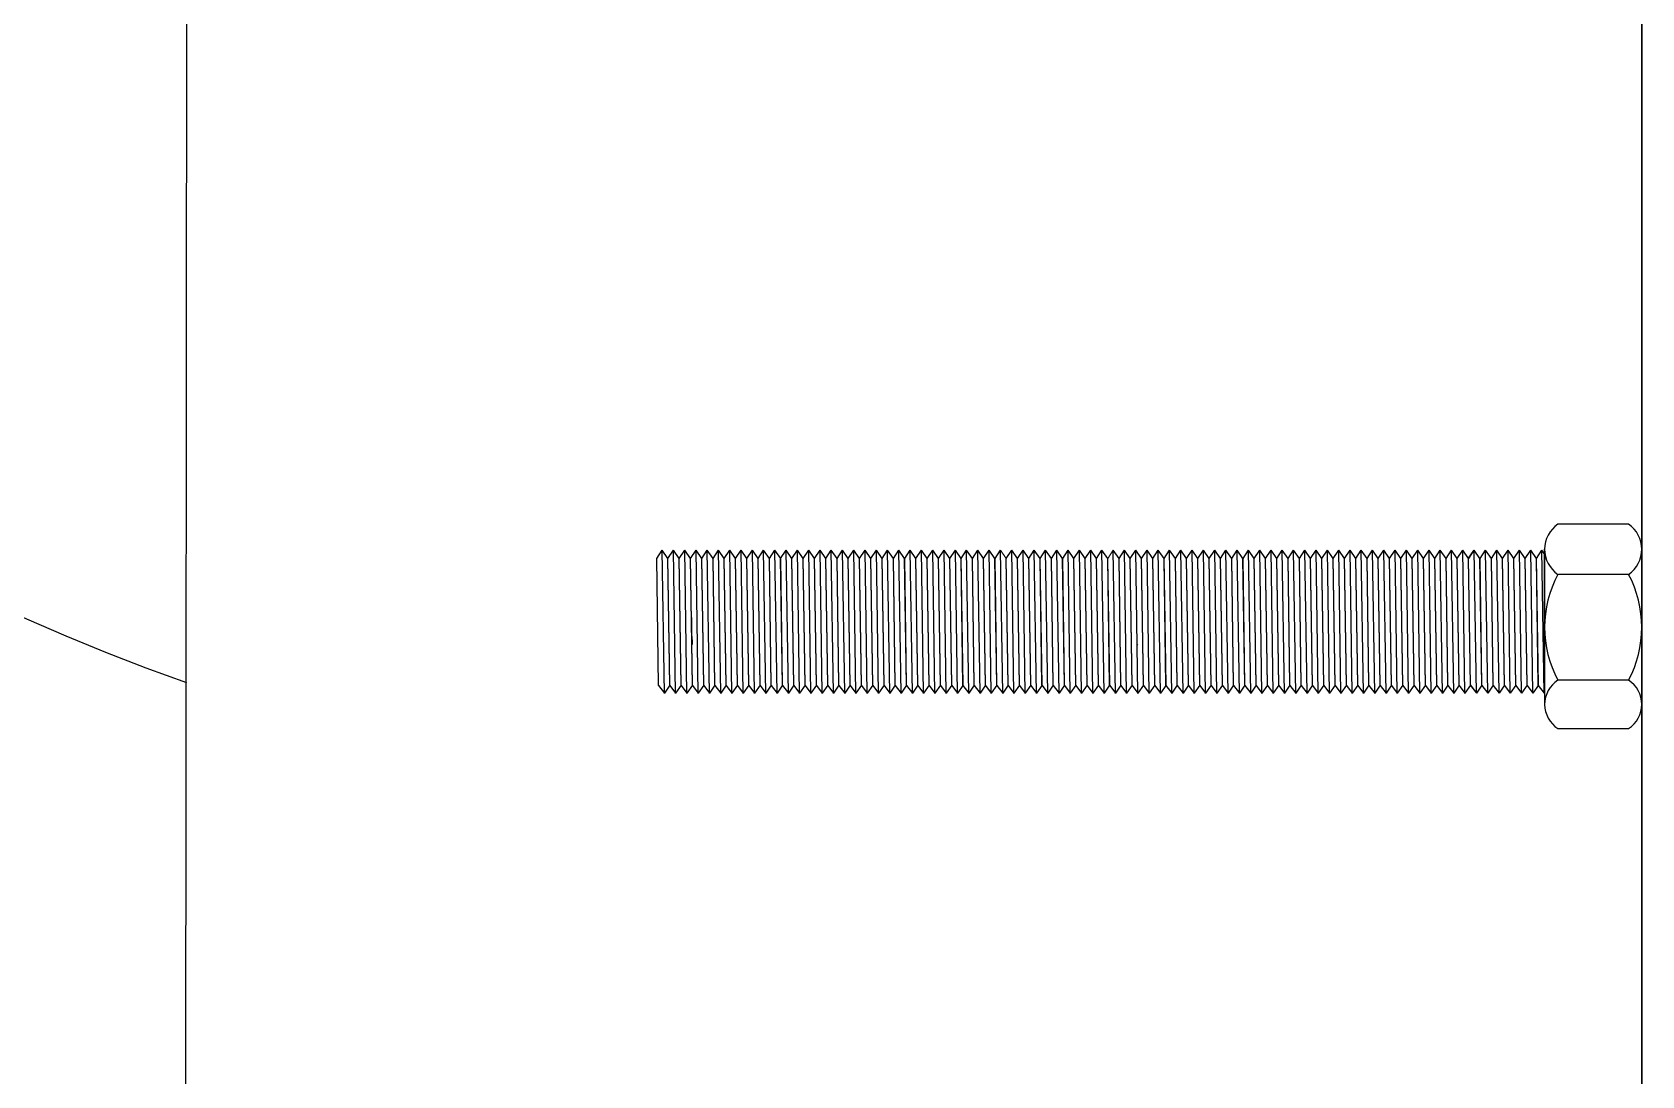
# Model space of a CAD drawing. Header units: millimetres. Extents: x -17263 to -7565, y 1486 to 4446.
# Drawn here: x -14684.7 to -14628.9, y 4190.3 to 4226.4 of the extents above; entities that cross this region are included whole.
import ezdxf

# ---------------------------------------------------------------- set-up
doc = ezdxf.new("R2010")
doc.units = ezdxf.units.MM
doc.layers.add('Canalización nueva', color=6, linetype='Continuous')

msp = doc.modelspace()

# ---------------------------------------------------------------- linework, layer by layer
for p, q in [((-14679.745, 3723.123), (-14679.273, 4257.939)), ((-14628.945, 3957.216), (-14628.945, 4257.922)), ((-14629.404, 4209.352), (-14631.85, 4209.352)), ((-14663.041, 4208.163), (-14662.85, 4208.451)), ((-14662.651, 4208.163), (-14662.85, 4208.451)), ((-14662.775, 4203.497), (-14662.85, 4208.451)), ((-14662.651, 4208.163), (-14662.46, 4208.451)), ((-14662.261, 4208.163), (-14662.46, 4208.451)), ((-14662.385, 4203.497), (-14662.46, 4208.451)), ((-14662.261, 4208.163), (-14662.07, 4208.451)), ((-14661.87, 4208.163), (-14662.07, 4208.451)), ((-14661.995, 4203.497), (-14662.07, 4208.451)), ((-14661.871, 4208.163), (-14661.68, 4208.451)), ((-14661.481, 4208.163), (-14661.68, 4208.451)), ((-14661.605, 4203.497), (-14661.68, 4208.451)), ((-14661.48, 4208.163), (-14661.29, 4208.451)), ((-14661.09, 4208.163), (-14661.29, 4208.451)), ((-14661.215, 4203.497), (-14661.29, 4208.451)), ((-14661.091, 4208.163), (-14660.9, 4208.451)), ((-14660.701, 4208.163), (-14660.9, 4208.451)), ((-14660.825, 4203.497), (-14660.9, 4208.451)), ((-14660.701, 4208.163), (-14660.51, 4208.451)), ((-14660.311, 4208.163), (-14660.51, 4208.451)), ((-14660.435, 4203.497), (-14660.51, 4208.451)), ((-14660.311, 4208.163), (-14660.12, 4208.451)), ((-14659.921, 4208.163), (-14660.12, 4208.451)), ((-14660.045, 4203.497), (-14660.12, 4208.451)), ((-14659.92, 4208.163), (-14659.73, 4208.451)), ((-14659.53, 4208.163), (-14659.73, 4208.451)), ((-14659.655, 4203.497), (-14659.73, 4208.451)), ((-14659.531, 4208.163), (-14659.34, 4208.451)), ((-14659.141, 4208.163), (-14659.34, 4208.451)), ((-14659.265, 4203.497), (-14659.34, 4208.451)), ((-14659.14, 4208.163), (-14658.949, 4208.451)), ((-14658.75, 4208.163), (-14658.949, 4208.451)), ((-14658.875, 4203.497), (-14658.949, 4208.451)), ((-14658.751, 4208.163), (-14658.56, 4208.451)), ((-14658.361, 4208.163), (-14658.56, 4208.451)), ((-14658.485, 4203.497), (-14658.56, 4208.451)), ((-14658.36, 4208.163), (-14658.169, 4208.451)), ((-14657.969, 4208.163), (-14658.169, 4208.451)), ((-14658.094, 4203.497), (-14658.169, 4208.451)), ((-14657.97, 4208.163), (-14657.779, 4208.451)), ((-14657.58, 4208.163), (-14657.779, 4208.451)), ((-14657.704, 4203.497), (-14657.779, 4208.451)), ((-14657.579, 4208.163), (-14657.389, 4208.451)), ((-14657.189, 4208.163), (-14657.389, 4208.451)), ((-14657.314, 4203.497), (-14657.389, 4208.451)), ((-14657.19, 4208.163), (-14656.999, 4208.451)), ((-14656.8, 4208.163), (-14656.999, 4208.451)), ((-14656.924, 4203.497), (-14656.999, 4208.451)), ((-14656.799, 4208.163), (-14656.608, 4208.451)), ((-14656.409, 4208.163), (-14656.608, 4208.451)), ((-14656.533, 4203.497), (-14656.608, 4208.451)), ((-14656.41, 4208.163), (-14656.219, 4208.451)), ((-14656.02, 4208.163), (-14656.219, 4208.451)), ((-14656.144, 4203.497), (-14656.219, 4208.451)), ((-14656.019, 4208.163), (-14655.828, 4208.451)), ((-14655.629, 4208.163), (-14655.828, 4208.451)), ((-14655.753, 4203.497), (-14655.828, 4208.451)), ((-14655.629, 4208.163), (-14655.438, 4208.451)), ((-14655.239, 4208.163), (-14655.438, 4208.451)), ((-14655.364, 4203.497), (-14655.438, 4208.451)), ((-14655.239, 4208.163), (-14655.048, 4208.451)), ((-14654.848, 4208.163), (-14655.048, 4208.451)), ((-14654.973, 4203.497), (-14655.048, 4208.451)), ((-14654.849, 4208.163), (-14654.658, 4208.451)), ((-14654.459, 4208.163), (-14654.658, 4208.451)), ((-14654.583, 4203.497), (-14654.658, 4208.451)), ((-14654.458, 4208.163), (-14654.268, 4208.451)), ((-14654.068, 4208.163), (-14654.268, 4208.451)), ((-14654.193, 4203.497), (-14654.268, 4208.451)), ((-14654.069, 4208.163), (-14653.878, 4208.451)), ((-14653.679, 4208.163), (-14653.878, 4208.451)), ((-14653.804, 4203.497), (-14653.878, 4208.451)), ((-14653.676, 4208.163), (-14653.485, 4208.451)), ((-14653.286, 4208.163), (-14653.485, 4208.451)), ((-14653.41, 4203.497), (-14653.485, 4208.451)), ((-14653.286, 4208.163), (-14653.095, 4208.451)), ((-14652.896, 4208.163), (-14653.095, 4208.451)), ((-14653.021, 4203.497), (-14653.095, 4208.451)), ((-14652.896, 4208.163), (-14652.705, 4208.451)), ((-14652.505, 4208.163), (-14652.705, 4208.451)), ((-14652.63, 4203.497), (-14652.705, 4208.451)), ((-14652.506, 4208.163), (-14652.315, 4208.451)), ((-14652.116, 4208.163), (-14652.315, 4208.451)), ((-14652.24, 4203.497), (-14652.315, 4208.451)), ((-14652.115, 4208.163), (-14651.925, 4208.451)), ((-14651.725, 4208.163), (-14651.925, 4208.451)), ((-14651.85, 4203.497), (-14651.925, 4208.451)), ((-14651.726, 4208.163), (-14651.535, 4208.451)), ((-14651.336, 4208.163), (-14651.535, 4208.451)), ((-14651.461, 4203.497), (-14651.535, 4208.451)), ((-14651.332, 4208.163), (-14651.141, 4208.451)), ((-14651.066, 4203.497), (-14651.141, 4208.451)), ((-14650.942, 4208.163), (-14650.752, 4208.451)), ((-14650.552, 4208.163), (-14650.752, 4208.451)), ((-14650.677, 4203.497), (-14650.752, 4208.451)), ((-14650.552, 4208.163), (-14650.361, 4208.451)), ((-14650.162, 4208.163), (-14650.361, 4208.451)), ((-14650.286, 4203.497), (-14650.361, 4208.451)), ((-14650.162, 4208.163), (-14649.971, 4208.451)), ((-14649.772, 4208.163), (-14649.971, 4208.451)), ((-14649.897, 4203.497), (-14649.971, 4208.451)), ((-14649.771, 4208.163), (-14649.581, 4208.451)), ((-14649.381, 4208.163), (-14649.581, 4208.451)), ((-14649.506, 4203.497), (-14649.581, 4208.451)), ((-14649.382, 4208.163), (-14649.192, 4208.451)), ((-14648.992, 4208.163), (-14649.192, 4208.451)), ((-14649.117, 4203.497), (-14649.192, 4208.451)), ((-14648.99, 4208.163), (-14648.8, 4208.451)), ((-14648.6, 4208.163), (-14648.8, 4208.451)), ((-14648.725, 4203.497), (-14648.8, 4208.451)), ((-14648.6, 4208.163), (-14648.41, 4208.451)), ((-14648.21, 4208.163), (-14648.41, 4208.451)), ((-14648.335, 4203.497), (-14648.41, 4208.451)), ((-14648.21, 4208.163), (-14648.019, 4208.451)), ((-14647.82, 4208.163), (-14648.019, 4208.451)), ((-14647.944, 4203.497), (-14648.019, 4208.451)), ((-14647.82, 4208.163), (-14647.63, 4208.451)), ((-14647.43, 4208.163), (-14647.63, 4208.451)), ((-14647.555, 4203.497), (-14647.63, 4208.451)), ((-14647.039, 4208.163), (-14647.239, 4208.451)), ((-14647.164, 4203.497), (-14647.239, 4208.451)), ((-14647.04, 4208.163), (-14646.85, 4208.451)), ((-14646.65, 4208.163), (-14646.85, 4208.451)), ((-14646.775, 4203.497), (-14646.85, 4208.451)), ((-14646.65, 4208.163), (-14646.459, 4208.451)), ((-14646.26, 4208.163), (-14646.459, 4208.451)), ((-14646.385, 4203.497), (-14646.459, 4208.451)), ((-14646.26, 4208.163), (-14646.07, 4208.451)), ((-14645.87, 4208.163), (-14646.07, 4208.451)), ((-14645.995, 4203.497), (-14646.07, 4208.451)), ((-14645.87, 4208.163), (-14645.679, 4208.451)), ((-14645.48, 4208.163), (-14645.679, 4208.451)), ((-14645.604, 4203.497), (-14645.679, 4208.451)), ((-14645.48, 4208.163), (-14645.29, 4208.451)), ((-14645.09, 4208.163), (-14645.29, 4208.451)), ((-14645.215, 4203.497), (-14645.29, 4208.451)), ((-14645.089, 4208.163), (-14644.899, 4208.451)), ((-14644.699, 4208.163), (-14644.899, 4208.451)), ((-14644.824, 4203.497), (-14644.899, 4208.451)), ((-14644.7, 4208.163), (-14644.51, 4208.451)), ((-14644.31, 4208.163), (-14644.51, 4208.451)), ((-14644.435, 4203.497), (-14644.51, 4208.451)), ((-14644.309, 4208.163), (-14644.118, 4208.451)), ((-14643.919, 4208.163), (-14644.118, 4208.451)), ((-14644.043, 4203.497), (-14644.118, 4208.451)), ((-14643.919, 4208.163), (-14643.729, 4208.451)), ((-14643.529, 4208.163), (-14643.729, 4208.451)), ((-14643.654, 4203.497), (-14643.729, 4208.451)), ((-14643.529, 4208.163), (-14643.338, 4208.451)), ((-14643.139, 4208.163), (-14643.338, 4208.451)), ((-14643.263, 4203.497), (-14643.338, 4208.451)), ((-14643.139, 4208.163), (-14642.948, 4208.451)), ((-14642.749, 4208.163), (-14642.948, 4208.451)), ((-14642.874, 4203.497), (-14642.948, 4208.451)), ((-14642.748, 4208.163), (-14642.558, 4208.451)), ((-14642.358, 4208.163), (-14642.558, 4208.451)), ((-14642.483, 4203.497), (-14642.558, 4208.451)), ((-14642.359, 4208.163), (-14642.169, 4208.451)), ((-14641.969, 4208.163), (-14642.169, 4208.451)), ((-14642.094, 4203.497), (-14642.169, 4208.451)), ((-14641.968, 4208.163), (-14641.778, 4208.451)), ((-14641.578, 4208.163), (-14641.778, 4208.451)), ((-14641.703, 4203.497), (-14641.778, 4208.451)), ((-14641.578, 4208.163), (-14641.388, 4208.451)), ((-14641.188, 4208.163), (-14641.388, 4208.451)), ((-14641.313, 4203.497), (-14641.388, 4208.451)), ((-14641.188, 4208.163), (-14640.997, 4208.451)), ((-14640.798, 4208.163), (-14640.997, 4208.451)), ((-14640.922, 4203.497), (-14640.997, 4208.451)), ((-14640.798, 4208.163), (-14640.608, 4208.451)), ((-14640.408, 4208.163), (-14640.608, 4208.451)), ((-14640.533, 4203.497), (-14640.608, 4208.451)), ((-14640.408, 4208.163), (-14640.217, 4208.451)), ((-14640.017, 4208.163), (-14640.217, 4208.451)), ((-14640.142, 4203.497), (-14640.217, 4208.451)), ((-14640.018, 4208.163), (-14639.828, 4208.451)), ((-14639.628, 4208.163), (-14639.828, 4208.451)), ((-14639.753, 4203.497), (-14639.828, 4208.451)), ((-14639.625, 4208.163), (-14639.435, 4208.451)), ((-14639.235, 4208.163), (-14639.435, 4208.451)), ((-14639.36, 4203.497), (-14639.435, 4208.451)), ((-14639.235, 4208.163), (-14639.045, 4208.451)), ((-14638.845, 4208.163), (-14639.045, 4208.451)), ((-14638.97, 4203.497), (-14639.045, 4208.451)), ((-14638.845, 4208.163), (-14638.654, 4208.451)), ((-14638.455, 4208.163), (-14638.654, 4208.451)), ((-14638.579, 4203.497), (-14638.654, 4208.451)), ((-14638.455, 4208.163), (-14638.265, 4208.451)), ((-14638.065, 4208.163), (-14638.265, 4208.451)), ((-14638.19, 4203.497), (-14638.265, 4208.451)), ((-14638.065, 4208.163), (-14637.874, 4208.451)), ((-14637.674, 4208.163), (-14637.874, 4208.451)), ((-14637.799, 4203.497), (-14637.874, 4208.451)), ((-14637.675, 4208.163), (-14637.485, 4208.451)), ((-14637.285, 4208.163), (-14637.485, 4208.451)), ((-14637.41, 4203.497), (-14637.485, 4208.451)), ((-14637.281, 4208.163), (-14637.091, 4208.451)), ((-14636.891, 4208.163), (-14637.091, 4208.451)), ((-14637.016, 4203.497), (-14637.091, 4208.451)), ((-14636.892, 4208.163), (-14636.701, 4208.451)), ((-14636.501, 4208.163), (-14636.701, 4208.451)), ((-14636.626, 4203.497), (-14636.701, 4208.451)), ((-14636.501, 4208.163), (-14636.31, 4208.451)), ((-14636.111, 4208.163), (-14636.31, 4208.451)), ((-14636.236, 4203.497), (-14636.31, 4208.451)), ((-14636.111, 4208.163), (-14635.921, 4208.451)), ((-14635.721, 4208.163), (-14635.921, 4208.451)), ((-14635.846, 4203.497), (-14635.921, 4208.451)), ((-14635.721, 4208.163), (-14635.53, 4208.451)), ((-14635.331, 4208.163), (-14635.53, 4208.451)), ((-14635.455, 4203.497), (-14635.53, 4208.451)), ((-14635.332, 4208.163), (-14635.141, 4208.451)), ((-14634.941, 4208.163), (-14635.141, 4208.451)), ((-14635.066, 4203.497), (-14635.141, 4208.451)), ((-14634.941, 4208.169), (-14634.758, 4208.445)), ((-14634.937, 4208.163), (-14634.746, 4208.451)), ((-14634.547, 4208.163), (-14634.746, 4208.451)), ((-14634.672, 4203.498), (-14634.746, 4208.451)), ((-14634.543, 4208.163), (-14634.352, 4208.451)), ((-14634.153, 4208.163), (-14634.352, 4208.451)), ((-14634.277, 4203.498), (-14634.352, 4208.451)), ((-14634.153, 4208.163), (-14633.963, 4208.451)), ((-14633.763, 4208.163), (-14633.963, 4208.451)), ((-14633.888, 4203.498), (-14633.963, 4208.451)), ((-14633.763, 4208.163), (-14633.572, 4208.451)), ((-14633.373, 4208.163), (-14633.572, 4208.451)), ((-14633.497, 4203.498), (-14633.572, 4208.451)), ((-14633.373, 4208.163), (-14633.183, 4208.451)), ((-14632.983, 4208.163), (-14633.183, 4208.451)), ((-14633.108, 4203.498), (-14633.183, 4208.451)), ((-14632.982, 4208.163), (-14632.792, 4208.451)), ((-14632.592, 4208.163), (-14632.792, 4208.451)), ((-14632.717, 4203.498), (-14632.792, 4208.451)), ((-14632.593, 4208.163), (-14632.403, 4208.451)), ((-14632.323, 4208.336), (-14632.403, 4208.451)), ((-14632.328, 4203.498), (-14632.403, 4208.451)), ((-14632.323, 4208.485), (-14632.323, 4203.493)), ((-14632.309, 4208.483), (-14632.309, 4203.115)), ((-14628.945, 4203.121), (-14628.945, 4208.441)), ((-14662.974, 4203.77), (-14663.041, 4208.163)), ((-14662.584, 4203.776), (-14662.651, 4208.169)), ((-14662.584, 4203.776), (-14662.651, 4208.163)), ((-14662.585, 4203.77), (-14662.651, 4208.163)), ((-14662.194, 4203.776), (-14662.261, 4208.169)), ((-14662.194, 4203.776), (-14662.261, 4208.163)), ((-14662.194, 4203.77), (-14662.26, 4208.163)), ((-14661.805, 4203.77), (-14661.871, 4208.163)), ((-14661.804, 4203.776), (-14661.87, 4208.169)), ((-14661.804, 4203.776), (-14661.87, 4208.163)), ((-14661.414, 4203.776), (-14661.481, 4208.169)), ((-14661.414, 4203.776), (-14661.481, 4208.163)), ((-14661.414, 4203.77), (-14661.48, 4208.163)), ((-14661.025, 4203.77), (-14661.091, 4208.163)), ((-14661.024, 4203.776), (-14661.09, 4208.169)), ((-14661.024, 4203.776), (-14661.09, 4208.163)), ((-14661.087, 4207.888), (-14661.086, 4207.89)), ((-14661.087, 4207.888), (-14661.086, 4207.89)), ((-14660.634, 4203.776), (-14660.701, 4208.169)), ((-14660.634, 4203.776), (-14660.701, 4208.163)), ((-14660.634, 4203.77), (-14660.701, 4208.163)), ((-14660.244, 4203.776), (-14660.311, 4208.163)), ((-14660.244, 4203.77), (-14660.311, 4208.163)), ((-14660.244, 4203.776), (-14660.31, 4208.169)), ((-14659.854, 4203.776), (-14659.921, 4208.169)), ((-14659.854, 4203.776), (-14659.921, 4208.163)), ((-14659.854, 4203.77), (-14659.92, 4208.163)), ((-14659.464, 4203.77), (-14659.531, 4208.163)), ((-14659.464, 4203.776), (-14659.53, 4208.169)), ((-14659.464, 4203.776), (-14659.53, 4208.163)), ((-14659.074, 4203.776), (-14659.141, 4208.169)), ((-14659.074, 4203.776), (-14659.141, 4208.163)), ((-14659.074, 4203.77), (-14659.14, 4208.163)), ((-14658.684, 4203.77), (-14658.751, 4208.163)), ((-14658.683, 4203.776), (-14658.75, 4208.169)), ((-14658.683, 4203.776), (-14658.75, 4208.163)), ((-14658.294, 4203.776), (-14658.361, 4208.169)), ((-14658.294, 4203.776), (-14658.361, 4208.163)), ((-14658.293, 4203.77), (-14658.36, 4208.163)), ((-14657.903, 4203.77), (-14657.97, 4208.163)), ((-14657.903, 4203.776), (-14657.969, 4208.169)), ((-14657.903, 4203.776), (-14657.969, 4208.163)), ((-14657.513, 4203.776), (-14657.58, 4208.169)), ((-14657.513, 4203.776), (-14657.58, 4208.163)), ((-14657.513, 4203.77), (-14657.579, 4208.163)), ((-14657.123, 4203.77), (-14657.19, 4208.163)), ((-14657.123, 4203.776), (-14657.189, 4208.169)), ((-14657.123, 4203.776), (-14657.189, 4208.163)), ((-14656.733, 4203.776), (-14656.8, 4208.169)), ((-14656.733, 4203.776), (-14656.8, 4208.163)), ((-14656.733, 4203.77), (-14656.799, 4208.163)), ((-14656.343, 4203.77), (-14656.41, 4208.163)), ((-14656.342, 4203.776), (-14656.409, 4208.169)), ((-14656.342, 4203.776), (-14656.409, 4208.163)), ((-14655.953, 4203.776), (-14656.02, 4208.169)), ((-14655.953, 4203.776), (-14656.02, 4208.163)), ((-14655.952, 4203.77), (-14656.019, 4208.163)), ((-14655.562, 4203.776), (-14655.629, 4208.169)), ((-14655.562, 4203.776), (-14655.629, 4208.163)), ((-14655.563, 4203.77), (-14655.629, 4208.163)), ((-14655.173, 4203.776), (-14655.239, 4208.169)), ((-14655.173, 4203.776), (-14655.239, 4208.163)), ((-14655.172, 4203.77), (-14655.239, 4208.163)), ((-14654.783, 4203.77), (-14654.849, 4208.163)), ((-14654.782, 4203.776), (-14654.848, 4208.169)), ((-14654.782, 4203.776), (-14654.848, 4208.163)), ((-14654.392, 4203.776), (-14654.459, 4208.169)), ((-14654.392, 4203.776), (-14654.459, 4208.163)), ((-14654.392, 4203.77), (-14654.458, 4208.163)), ((-14654.003, 4203.77), (-14654.069, 4208.163)), ((-14654.002, 4203.776), (-14654.068, 4208.169)), ((-14654.002, 4203.776), (-14654.068, 4208.163)), ((-14653.612, 4203.776), (-14653.679, 4208.169)), ((-14653.612, 4203.776), (-14653.679, 4208.163)), ((-14653.609, 4203.77), (-14653.676, 4208.163)), ((-14653.219, 4203.776), (-14653.286, 4208.169)), ((-14653.219, 4203.776), (-14653.286, 4208.163)), ((-14653.22, 4203.77), (-14653.286, 4208.163)), ((-14652.83, 4203.776), (-14652.896, 4208.169)), ((-14652.83, 4203.776), (-14652.896, 4208.163)), ((-14652.829, 4203.77), (-14652.896, 4208.163)), ((-14652.44, 4203.77), (-14652.506, 4208.163)), ((-14652.439, 4203.776), (-14652.505, 4208.169)), ((-14652.439, 4203.776), (-14652.505, 4208.163)), ((-14652.049, 4203.776), (-14652.116, 4208.169)), ((-14652.049, 4203.776), (-14652.116, 4208.163)), ((-14652.049, 4203.77), (-14652.115, 4208.163)), ((-14651.66, 4203.77), (-14651.726, 4208.163)), ((-14651.659, 4203.776), (-14651.725, 4208.169)), ((-14651.659, 4203.776), (-14651.725, 4208.163)), ((-14651.269, 4203.776), (-14651.336, 4208.169)), ((-14651.269, 4203.776), (-14651.336, 4208.163)), ((-14651.266, 4203.77), (-14651.332, 4208.163)), ((-14650.875, 4203.776), (-14650.942, 4208.169)), ((-14650.875, 4203.776), (-14650.942, 4208.163)), ((-14650.876, 4203.77), (-14650.942, 4208.163)), ((-14650.486, 4203.776), (-14650.552, 4208.169)), ((-14650.486, 4203.776), (-14650.552, 4208.163)), ((-14650.485, 4203.77), (-14650.552, 4208.163)), ((-14650.095, 4203.776), (-14650.162, 4208.169)), ((-14650.095, 4203.776), (-14650.162, 4208.163)), ((-14650.096, 4203.77), (-14650.162, 4208.163)), ((-14649.706, 4203.776), (-14649.772, 4208.169)), ((-14649.706, 4203.776), (-14649.772, 4208.163)), ((-14649.705, 4203.77), (-14649.771, 4208.163)), ((-14649.316, 4203.77), (-14649.382, 4208.163)), ((-14649.315, 4203.776), (-14649.381, 4208.169)), ((-14649.315, 4203.776), (-14649.381, 4208.163)), ((-14648.926, 4203.776), (-14648.992, 4208.169)), ((-14648.926, 4203.776), (-14648.992, 4208.163)), ((-14648.924, 4203.77), (-14648.99, 4208.163)), ((-14648.534, 4203.776), (-14648.6, 4208.169)), ((-14648.534, 4203.776), (-14648.6, 4208.163)), ((-14648.534, 4203.77), (-14648.6, 4208.163)), ((-14648.144, 4203.776), (-14648.21, 4208.169)), ((-14648.144, 4203.776), (-14648.21, 4208.163)), ((-14648.143, 4203.77), (-14648.21, 4208.163)), ((-14647.753, 4203.776), (-14647.82, 4208.169)), ((-14647.753, 4203.776), (-14647.82, 4208.163)), ((-14647.754, 4203.77), (-14647.82, 4208.163)), ((-14647.364, 4203.776), (-14647.43, 4208.169)), ((-14647.364, 4203.776), (-14647.43, 4208.163)), ((-14647.363, 4203.77), (-14647.429, 4208.163)), ((-14646.974, 4203.77), (-14647.04, 4208.163)), ((-14646.973, 4203.776), (-14647.039, 4208.169)), ((-14646.973, 4203.776), (-14647.039, 4208.163)), ((-14646.584, 4203.776), (-14646.65, 4208.169)), ((-14646.584, 4203.776), (-14646.65, 4208.163)), ((-14646.584, 4203.77), (-14646.65, 4208.163)), ((-14646.193, 4203.776), (-14646.26, 4208.169)), ((-14646.193, 4203.776), (-14646.26, 4208.163)), ((-14646.194, 4203.77), (-14646.26, 4208.163)), ((-14645.804, 4203.776), (-14645.87, 4208.169)), ((-14645.804, 4203.776), (-14645.87, 4208.163)), ((-14645.803, 4203.77), (-14645.87, 4208.163)), ((-14645.413, 4203.776), (-14645.48, 4208.169)), ((-14645.413, 4203.776), (-14645.48, 4208.163)), ((-14645.414, 4203.77), (-14645.48, 4208.163)), ((-14645.024, 4203.776), (-14645.09, 4208.169)), ((-14645.024, 4203.776), (-14645.09, 4208.163)), ((-14645.023, 4203.77), (-14645.089, 4208.163)), ((-14644.634, 4203.77), (-14644.7, 4208.163)), ((-14644.633, 4203.776), (-14644.699, 4208.169)), ((-14644.633, 4203.776), (-14644.699, 4208.163)), ((-14644.244, 4203.776), (-14644.31, 4208.169)), ((-14644.244, 4203.776), (-14644.31, 4208.163)), ((-14644.243, 4203.77), (-14644.309, 4208.163)), ((-14643.852, 4203.776), (-14643.919, 4208.169)), ((-14643.852, 4203.776), (-14643.919, 4208.163)), ((-14643.853, 4203.77), (-14643.919, 4208.163)), ((-14643.463, 4203.776), (-14643.529, 4208.169)), ((-14643.463, 4203.776), (-14643.529, 4208.163)), ((-14643.462, 4203.77), (-14643.529, 4208.163)), ((-14643.072, 4203.776), (-14643.139, 4208.163)), ((-14643.073, 4203.77), (-14643.139, 4208.163)), ((-14643.072, 4203.776), (-14643.138, 4208.169)), ((-14642.683, 4203.776), (-14642.749, 4208.169)), ((-14642.683, 4203.776), (-14642.749, 4208.163)), ((-14642.682, 4203.77), (-14642.748, 4208.163)), ((-14642.293, 4203.77), (-14642.359, 4208.163)), ((-14642.292, 4203.776), (-14642.358, 4208.169)), ((-14642.292, 4203.776), (-14642.358, 4208.163)), ((-14641.903, 4203.776), (-14641.969, 4208.169)), ((-14641.903, 4203.776), (-14641.969, 4208.163)), ((-14641.902, 4203.77), (-14641.968, 4208.163)), ((-14641.512, 4203.776), (-14641.578, 4208.169)), ((-14641.512, 4203.776), (-14641.578, 4208.163)), ((-14641.512, 4203.77), (-14641.578, 4208.163)), ((-14641.122, 4203.776), (-14641.188, 4208.169)), ((-14641.122, 4203.776), (-14641.188, 4208.163)), ((-14641.122, 4203.77), (-14641.188, 4208.163)), ((-14640.731, 4203.776), (-14640.798, 4208.169)), ((-14640.731, 4203.776), (-14640.798, 4208.163)), ((-14640.732, 4203.77), (-14640.798, 4208.163)), ((-14640.342, 4203.776), (-14640.408, 4208.169)), ((-14640.342, 4203.776), (-14640.408, 4208.163)), ((-14640.341, 4203.77), (-14640.408, 4208.163)), ((-14639.952, 4203.77), (-14640.018, 4208.163)), ((-14639.951, 4203.776), (-14640.017, 4208.169)), ((-14639.951, 4203.776), (-14640.017, 4208.163)), ((-14639.562, 4203.776), (-14639.628, 4208.169)), ((-14639.562, 4203.776), (-14639.628, 4208.163)), ((-14639.559, 4203.77), (-14639.625, 4208.163)), ((-14639.169, 4203.776), (-14639.235, 4208.169)), ((-14639.169, 4203.776), (-14639.235, 4208.163)), ((-14639.169, 4203.77), (-14639.235, 4208.163)), ((-14638.779, 4203.776), (-14638.845, 4208.169)), ((-14638.779, 4203.776), (-14638.845, 4208.163)), ((-14638.779, 4203.77), (-14638.845, 4208.163)), ((-14638.388, 4203.776), (-14638.455, 4208.169)), ((-14638.388, 4203.776), (-14638.455, 4208.163)), ((-14638.389, 4203.77), (-14638.455, 4208.163)), ((-14637.999, 4203.776), (-14638.065, 4208.169)), ((-14637.999, 4203.776), (-14638.065, 4208.163)), ((-14637.998, 4203.77), (-14638.065, 4208.163)), ((-14637.609, 4203.77), (-14637.675, 4208.163)), ((-14637.608, 4203.776), (-14637.674, 4208.169)), ((-14637.608, 4203.776), (-14637.674, 4208.163)), ((-14637.219, 4203.776), (-14637.285, 4208.169)), ((-14637.219, 4203.776), (-14637.285, 4208.163)), ((-14637.215, 4203.77), (-14637.281, 4208.163)), ((-14636.825, 4203.776), (-14636.891, 4208.169)), ((-14636.825, 4203.776), (-14636.891, 4208.163)), ((-14636.825, 4203.77), (-14636.891, 4208.163)), ((-14636.435, 4203.776), (-14636.501, 4208.169)), ((-14636.435, 4203.776), (-14636.501, 4208.163)), ((-14636.435, 4203.77), (-14636.501, 4208.163)), ((-14636.045, 4203.776), (-14636.111, 4208.169)), ((-14636.045, 4203.776), (-14636.111, 4208.163)), ((-14636.045, 4203.77), (-14636.111, 4208.163)), ((-14635.655, 4203.776), (-14635.721, 4208.169)), ((-14635.655, 4203.776), (-14635.721, 4208.163)), ((-14635.654, 4203.77), (-14635.721, 4208.163)), ((-14635.264, 4203.776), (-14635.331, 4208.169)), ((-14635.264, 4203.776), (-14635.331, 4208.163)), ((-14635.265, 4203.77), (-14635.331, 4208.163)), ((-14634.875, 4203.776), (-14634.941, 4208.169)), ((-14634.875, 4203.776), (-14634.941, 4208.163)), ((-14634.48, 4203.776), (-14634.547, 4208.169)), ((-14634.48, 4203.776), (-14634.547, 4208.163)), ((-14634.477, 4203.77), (-14634.543, 4208.163)), ((-14634.086, 4203.776), (-14634.153, 4208.169)), ((-14634.086, 4203.776), (-14634.153, 4208.163)), ((-14634.087, 4203.77), (-14634.153, 4208.163)), ((-14633.697, 4203.776), (-14633.763, 4208.169)), ((-14633.697, 4203.776), (-14633.763, 4208.163)), ((-14633.696, 4203.77), (-14633.763, 4208.163)), ((-14633.306, 4203.776), (-14633.373, 4208.169)), ((-14633.306, 4203.776), (-14633.373, 4208.163)), ((-14633.307, 4203.77), (-14633.373, 4208.163)), ((-14632.917, 4203.776), (-14632.983, 4208.169)), ((-14632.917, 4203.776), (-14632.983, 4208.163)), ((-14632.916, 4203.77), (-14632.982, 4208.163)), ((-14632.527, 4203.77), (-14632.593, 4208.163)), ((-14632.526, 4203.776), (-14632.592, 4208.169)), ((-14632.526, 4203.776), (-14632.592, 4208.163)), ((-14628.945, 4208.276), (-14628.945, 4203.285)), ((-14629.377, 4207.614), (-14631.823, 4207.614)), ((-14661.467, 4207.23), (-14661.466, 4207.231)), ((-14661.467, 4207.23), (-14661.466, 4207.231)), ((-14646.399, 4205.188), (-14646.41, 4205.169)), ((-14646.6, 4204.84), (-14646.6, 4204.84)), ((-14646.979, 4204.183), (-14646.98, 4204.181)), ((-14629.377, 4203.949), (-14631.823, 4203.949)), ((-14662.974, 4203.77), (-14662.775, 4203.498)), ((-14662.584, 4203.776), (-14662.775, 4203.498)), ((-14662.585, 4203.77), (-14662.385, 4203.498)), ((-14662.194, 4203.776), (-14662.385, 4203.498)), ((-14662.194, 4203.77), (-14661.995, 4203.498)), ((-14661.804, 4203.776), (-14661.995, 4203.498)), ((-14661.805, 4203.77), (-14661.605, 4203.498)), ((-14661.414, 4203.776), (-14661.605, 4203.498)), ((-14661.414, 4203.77), (-14661.215, 4203.498)), ((-14661.024, 4203.776), (-14661.215, 4203.498)), ((-14661.024, 4203.831), (-14661.025, 4203.833)), ((-14661.024, 4203.831), (-14661.025, 4203.833)), ((-14661.025, 4203.77), (-14660.825, 4203.498)), ((-14660.634, 4203.776), (-14660.825, 4203.498)), ((-14660.634, 4203.77), (-14660.435, 4203.498)), ((-14660.244, 4203.776), (-14660.435, 4203.498)), ((-14660.244, 4203.77), (-14660.045, 4203.498)), ((-14659.854, 4203.776), (-14660.045, 4203.498)), ((-14659.854, 4203.77), (-14659.655, 4203.498)), ((-14659.464, 4203.776), (-14659.655, 4203.498)), ((-14659.464, 4203.77), (-14659.265, 4203.498)), ((-14659.074, 4203.776), (-14659.265, 4203.498)), ((-14659.074, 4203.77), (-14658.874, 4203.498)), ((-14658.683, 4203.776), (-14658.874, 4203.498)), ((-14658.684, 4203.77), (-14658.485, 4203.498)), ((-14658.294, 4203.776), (-14658.485, 4203.498)), ((-14658.293, 4203.77), (-14658.094, 4203.498)), ((-14657.903, 4203.776), (-14658.094, 4203.498)), ((-14657.903, 4203.77), (-14657.704, 4203.498)), ((-14657.513, 4203.776), (-14657.704, 4203.498)), ((-14657.513, 4203.77), (-14657.314, 4203.498)), ((-14657.123, 4203.776), (-14657.314, 4203.498)), ((-14657.123, 4203.77), (-14656.924, 4203.498)), ((-14656.733, 4203.776), (-14656.924, 4203.498)), ((-14656.733, 4203.77), (-14656.533, 4203.498)), ((-14656.342, 4203.776), (-14656.533, 4203.498)), ((-14656.343, 4203.77), (-14656.144, 4203.498)), ((-14655.953, 4203.776), (-14656.144, 4203.498)), ((-14655.952, 4203.77), (-14655.753, 4203.498)), ((-14655.562, 4203.776), (-14655.753, 4203.498)), ((-14655.563, 4203.77), (-14655.363, 4203.498)), ((-14655.172, 4203.776), (-14655.363, 4203.498)), ((-14655.172, 4203.77), (-14654.973, 4203.498)), ((-14654.782, 4203.776), (-14654.973, 4203.498)), ((-14654.783, 4203.77), (-14654.583, 4203.498)), ((-14654.392, 4203.776), (-14654.583, 4203.498)), ((-14654.392, 4203.77), (-14654.193, 4203.498)), ((-14654.002, 4203.776), (-14654.193, 4203.498)), ((-14654.003, 4203.77), (-14653.803, 4203.498)), ((-14653.612, 4203.776), (-14653.803, 4203.498)), ((-14653.609, 4203.77), (-14653.41, 4203.498)), ((-14653.219, 4203.776), (-14653.41, 4203.498)), ((-14653.22, 4203.77), (-14653.02, 4203.498)), ((-14652.829, 4203.776), (-14653.02, 4203.498)), ((-14652.829, 4203.77), (-14652.63, 4203.498)), ((-14652.439, 4203.776), (-14652.63, 4203.498)), ((-14652.44, 4203.77), (-14652.24, 4203.498)), ((-14652.049, 4203.776), (-14652.24, 4203.498)), ((-14652.049, 4203.77), (-14651.85, 4203.498)), ((-14651.659, 4203.776), (-14651.85, 4203.498)), ((-14651.66, 4203.77), (-14651.46, 4203.498)), ((-14651.269, 4203.776), (-14651.46, 4203.498)), ((-14651.266, 4203.77), (-14651.066, 4203.498)), ((-14650.875, 4203.776), (-14651.066, 4203.498)), ((-14650.876, 4203.77), (-14650.677, 4203.498)), ((-14650.486, 4203.776), (-14650.677, 4203.498)), ((-14650.485, 4203.77), (-14650.286, 4203.498)), ((-14650.095, 4203.776), (-14650.286, 4203.498)), ((-14650.096, 4203.77), (-14649.897, 4203.498)), ((-14649.705, 4203.776), (-14649.897, 4203.498)), ((-14649.705, 4203.77), (-14649.506, 4203.498)), ((-14649.315, 4203.776), (-14649.506, 4203.498)), ((-14649.316, 4203.77), (-14649.117, 4203.498)), ((-14648.925, 4203.776), (-14649.117, 4203.498)), ((-14648.924, 4203.77), (-14648.725, 4203.498)), ((-14648.534, 4203.776), (-14648.725, 4203.498)), ((-14648.534, 4203.77), (-14648.335, 4203.498)), ((-14648.144, 4203.776), (-14648.335, 4203.498)), ((-14648.143, 4203.77), (-14647.944, 4203.498)), ((-14647.753, 4203.776), (-14647.944, 4203.498)), ((-14647.754, 4203.77), (-14647.555, 4203.498)), ((-14647.364, 4203.776), (-14647.555, 4203.498)), ((-14647.363, 4203.77), (-14647.164, 4203.498)), ((-14646.973, 4203.776), (-14647.164, 4203.498)), ((-14646.974, 4203.77), (-14646.775, 4203.498)), ((-14646.584, 4203.776), (-14646.775, 4203.498)), ((-14646.584, 4203.77), (-14646.384, 4203.498)), ((-14646.193, 4203.776), (-14646.384, 4203.498)), ((-14646.194, 4203.77), (-14645.995, 4203.498)), ((-14645.804, 4203.776), (-14645.995, 4203.498)), ((-14645.803, 4203.77), (-14645.604, 4203.498)), ((-14645.413, 4203.776), (-14645.604, 4203.498)), ((-14645.414, 4203.77), (-14645.215, 4203.498)), ((-14645.024, 4203.776), (-14645.215, 4203.498)), ((-14645.023, 4203.77), (-14644.824, 4203.498)), ((-14644.633, 4203.776), (-14644.824, 4203.498)), ((-14644.634, 4203.77), (-14644.435, 4203.498)), ((-14644.244, 4203.776), (-14644.435, 4203.498)), ((-14644.243, 4203.77), (-14644.043, 4203.498)), ((-14643.852, 4203.776), (-14644.043, 4203.498)), ((-14643.853, 4203.77), (-14643.654, 4203.498)), ((-14643.463, 4203.776), (-14643.654, 4203.498)), ((-14643.462, 4203.77), (-14643.263, 4203.498)), ((-14643.072, 4203.776), (-14643.263, 4203.498)), ((-14643.073, 4203.77), (-14642.873, 4203.498)), ((-14642.682, 4203.776), (-14642.873, 4203.498)), ((-14642.682, 4203.77), (-14642.483, 4203.498)), ((-14642.292, 4203.776), (-14642.483, 4203.498)), ((-14642.293, 4203.77), (-14642.094, 4203.498)), ((-14641.902, 4203.776), (-14642.094, 4203.498)), ((-14641.902, 4203.77), (-14641.703, 4203.498)), ((-14641.512, 4203.776), (-14641.703, 4203.498)), ((-14641.512, 4203.77), (-14641.313, 4203.498)), ((-14641.122, 4203.776), (-14641.313, 4203.498)), ((-14641.122, 4203.77), (-14640.922, 4203.498)), ((-14640.731, 4203.776), (-14640.922, 4203.498)), ((-14640.732, 4203.77), (-14640.533, 4203.498)), ((-14640.342, 4203.776), (-14640.533, 4203.498)), ((-14640.341, 4203.77), (-14640.142, 4203.498)), ((-14639.951, 4203.776), (-14640.142, 4203.498)), ((-14639.952, 4203.77), (-14639.753, 4203.498)), ((-14639.562, 4203.776), (-14639.753, 4203.498)), ((-14639.559, 4203.77), (-14639.36, 4203.498)), ((-14639.169, 4203.776), (-14639.36, 4203.498)), ((-14639.169, 4203.77), (-14638.97, 4203.498)), ((-14638.779, 4203.776), (-14638.97, 4203.498)), ((-14638.779, 4203.77), (-14638.579, 4203.498)), ((-14638.388, 4203.776), (-14638.579, 4203.498)), ((-14638.389, 4203.77), (-14638.19, 4203.498)), ((-14637.999, 4203.776), (-14638.19, 4203.498)), ((-14637.998, 4203.77), (-14637.799, 4203.498)), ((-14637.608, 4203.776), (-14637.799, 4203.498)), ((-14637.609, 4203.77), (-14637.41, 4203.498)), ((-14637.219, 4203.776), (-14637.41, 4203.498)), ((-14637.215, 4203.77), (-14637.016, 4203.498)), ((-14636.825, 4203.776), (-14637.016, 4203.498)), ((-14636.825, 4203.77), (-14636.626, 4203.498)), ((-14636.435, 4203.776), (-14636.626, 4203.498)), ((-14636.435, 4203.77), (-14636.235, 4203.498)), ((-14636.044, 4203.776), (-14636.235, 4203.498)), ((-14636.045, 4203.77), (-14635.846, 4203.498)), ((-14635.655, 4203.776), (-14635.846, 4203.498)), ((-14635.654, 4203.77), (-14635.455, 4203.498)), ((-14635.264, 4203.776), (-14635.455, 4203.498)), ((-14635.265, 4203.77), (-14635.066, 4203.498)), ((-14634.875, 4203.776), (-14635.066, 4203.498)), ((-14634.875, 4203.776), (-14634.672, 4203.498)), ((-14634.871, 4203.77), (-14634.671, 4203.498)), ((-14634.48, 4203.776), (-14634.671, 4203.498)), ((-14634.477, 4203.77), (-14634.277, 4203.498)), ((-14634.086, 4203.776), (-14634.277, 4203.498)), ((-14634.087, 4203.77), (-14633.888, 4203.498)), ((-14633.697, 4203.776), (-14633.888, 4203.498)), ((-14633.696, 4203.77), (-14633.497, 4203.498)), ((-14633.306, 4203.776), (-14633.497, 4203.498)), ((-14633.307, 4203.77), (-14633.108, 4203.498)), ((-14632.916, 4203.776), (-14633.108, 4203.498)), ((-14632.916, 4203.77), (-14632.717, 4203.498)), ((-14632.526, 4203.776), (-14632.717, 4203.498)), ((-14632.527, 4203.77), (-14632.328, 4203.498)), ((-14632.323, 4203.505), (-14632.328, 4203.498)), ((-14631.85, 4202.281), (-14629.404, 4202.281))]:
    msp.add_line(p, q)
at = {"linetype": 'Continuous', "lineweight": 0}
for p, q in [((-14650.942, 4208.163), (-14651.141, 4208.451)), ((-14647.43, 4208.163), (-14647.239, 4208.451))]:
    msp.add_line(p, q, dxfattribs=at)
at = {"ltscale": 25}
msp.add_line((-14628.945, 4203.115), (-14628.945, 4208.483), dxfattribs=at)
at = {"color": 7, "linetype": 'Continuous'}
for p, q in [((-14647.034, 4207.739), (-14647.033, 4207.737)), ((-14646.633, 4207.045), (-14646.633, 4207.045)), ((-14661.425, 4204.525), (-14661.426, 4204.526)), ((-14661.425, 4204.525), (-14661.426, 4204.526))]:
    msp.add_line(p, q, dxfattribs=at)
for centre, radius, start, end in [((-14654.103, 4275.077), 75.54, 109.59759, 250.49904), ((-14631.256, 4208.483), 1.052, 124.3451, 235.6549), ((-14629.998, 4208.483), 1.052, 304.3451, 55.6549), ((-14654.103, 4205.913), 3.909, 152.5657, 152.5775), ((-14654.103, 4205.913), 3.909, 24.3343, 24.3481), ((-14628.42, 4205.782), 3.889, 151.8929, 208.1071), ((-14632.834, 4205.782), 3.889, 331.8929, 28.1071), ((-14654.103, 4205.913), 3.909, 169.4608, 169.4934), ((-14654.103, 4205.913), 7.739, 178.4926, 185.38), ((-14654.103, 4205.913), 3.909, 192.2375, 192.2701), ((-14654.103, 4205.913), 3.909, 209.1577, 209.1652), ((-14654.103, 4205.913), 3.909, 337.3871, 337.3966), ((-14631.32, 4203.115), 0.988, 122.4052, 237.5948), ((-14629.934, 4203.115), 0.988, 302.4052, 57.5948)]:
    msp.add_arc(centre, radius, start, end)
at = {"layer": 'Canalización nueva'}
msp.add_line((-14628.945, 4388.117), (-14628.945, 4188.956), dxfattribs=at)

doc.saveas('drawing.dxf')
